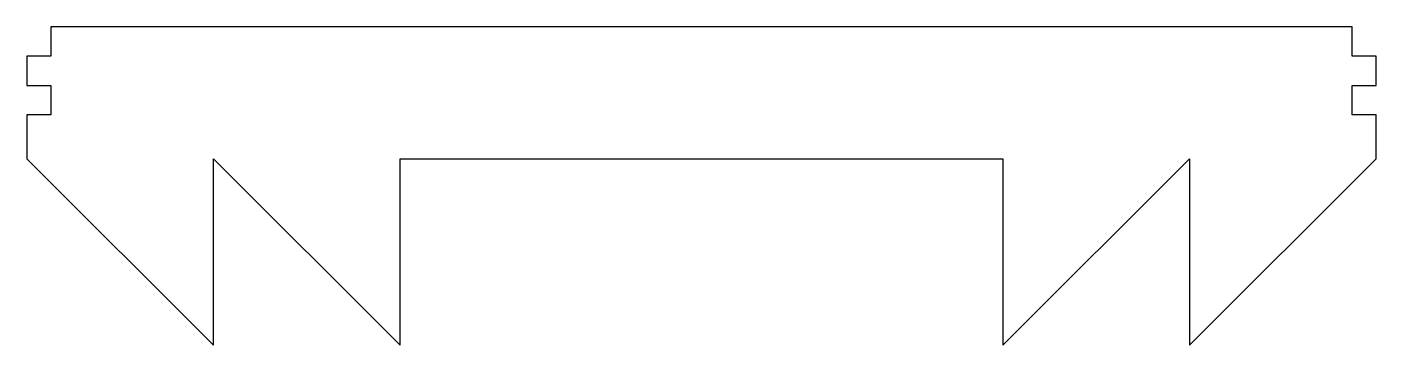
# Model space of a CAD drawing. Header units: millimetres. Extents: x -77 to 77, y -31 to 5.
import ezdxf

# ---------------------------------------------------------------- set-up
doc = ezdxf.new("R2010")
doc.units = ezdxf.units.MM

msp = doc.modelspace()

# ---------------------------------------------------------------- linework, layer by layer
at = {"color": 7, "linetype": 'Continuous', "lineweight": 25}
for p, q in [((-74, 5), (-74, 1.67)), ((74, 5), (-74, 5)), ((74, 1.67), (74, 5)), ((-76.7, 1.67), (-76.7, -1.67)), ((-74, 1.67), (-76.7, 1.67)), ((76.7, 1.67), (74, 1.67)), ((76.7, -1.67), (76.7, 1.67)), ((-76.7, -1.67), (-74, -1.67)), ((-74, -1.67), (-74, -5)), ((74, -1.67), (76.7, -1.67)), ((74, -5), (74, -1.67)), ((-76.7, -5), (-76.7, -10)), ((-74, -5), (-76.7, -5)), ((76.7, -5), (74, -5)), ((76.7, -10), (76.7, -5)), ((-76.7, -10), (-55.49, -31.21)), ((-55.49, -10), (-34.27, -31.21)), ((-55.49, -31.21), (-55.49, -10)), ((-34.27, -10), (34.27, -10)), ((-34.27, -31.21), (-34.27, -10)), ((34.27, -31.21), (55.49, -10)), ((34.27, -10), (34.27, -31.21)), ((55.49, -10), (55.49, -31.21)), ((55.49, -31.21), (76.7, -10))]:
    msp.add_line(p, q, dxfattribs=at)

doc.saveas('drawing.dxf')
